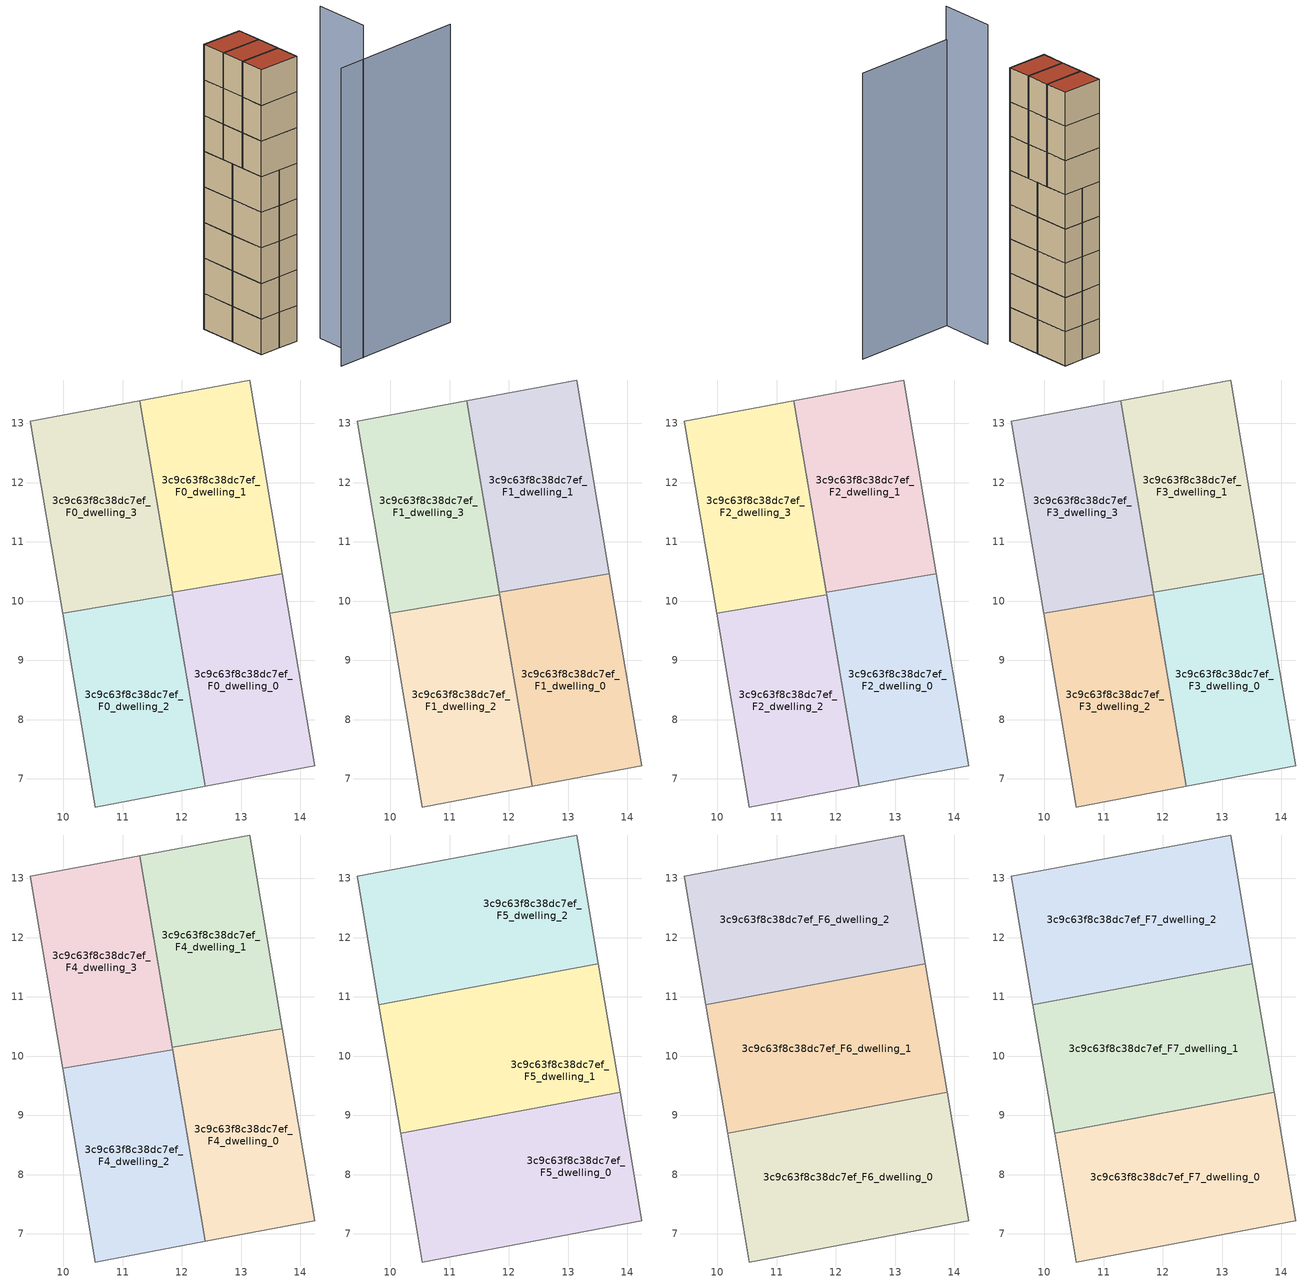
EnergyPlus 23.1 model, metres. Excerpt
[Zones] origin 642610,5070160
3c9c63f8c38dc7ef_F0_dwelling_0
 floor ground (EU_floor_Construction): 14.24,7.22 13.69,10.46 11.84,10.15 12.39,6.88 z0
 wall adiabatic (EU_wall_Construction): 13.69,10.46 14.24,7.22 12.39,6.88 11.84,10.15 z0:3
 wall to 3c9c63f8c38dc7ef_F0_dwelling_1 (EU_wall_Construction): 11.84,10.15 13.69,10.46 z0:3
3c9c63f8c38dc7ef_F0_dwelling_1
 floor ground (EU_floor_Construction): 13.69,10.46 13.14,13.73 11.29,13.38 11.84,10.15 z0
 wall adiabatic (EU_wall_Construction): 11.84,10.15 11.29,13.38 13.14,13.73 13.69,10.46 z0:3
3c9c63f8c38dc7ef_F0_dwelling_2
 floor ground (EU_floor_Construction): 12.39,6.88 11.84,10.11 9.98,9.8 10.54,6.53 z0
 wall adiabatic (EU_wall_Construction): 11.84,10.11 12.39,6.88 10.54,6.53 9.98,9.8 z0:3
 wall to 3c9c63f8c38dc7ef_F0_dwelling_3 (EU_wall_Construction): 9.98,9.8 11.84,10.11 z0:3
3c9c63f8c38dc7ef_F0_dwelling_3
 floor ground (EU_floor_Construction): 11.84,10.11 11.29,13.38 9.44,13.03 9.98,9.8 z0
 wall adiabatic (EU_wall_Construction): 9.98,9.8 9.44,13.03 11.29,13.38 11.84,10.11 z0:3
3c9c63f8c38dc7ef_F1_dwelling_0
 floor to 3c9c63f8c38dc7ef_F0_dwelling_0 (EU_floor_Construction): 14.24,7.22 13.69,10.46 11.84,10.15 12.39,6.88 z3
 wall adiabatic (EU_wall_Construction): 13.69,10.46 14.24,7.22 12.39,6.88 11.84,10.15 z3:6
 wall to 3c9c63f8c38dc7ef_F1_dwelling_1 (EU_wall_Construction): 11.84,10.15 13.69,10.46 z3:6
3c9c63f8c38dc7ef_F1_dwelling_1
 floor to 3c9c63f8c38dc7ef_F0_dwelling_1 (EU_floor_Construction): 13.69,10.46 13.14,13.73 11.29,13.38 11.84,10.15 z3
 wall adiabatic (EU_wall_Construction): 11.84,10.15 11.29,13.38 13.14,13.73 13.69,10.46 z3:6
3c9c63f8c38dc7ef_F1_dwelling_2
 floor to 3c9c63f8c38dc7ef_F0_dwelling_2 (EU_floor_Construction): 12.39,6.88 11.84,10.11 9.98,9.8 10.54,6.53 z3
 wall adiabatic (EU_wall_Construction): 11.84,10.11 12.39,6.88 10.54,6.53 9.98,9.8 z3:6
 wall to 3c9c63f8c38dc7ef_F1_dwelling_3 (EU_wall_Construction): 9.98,9.8 11.84,10.11 z3:6
3c9c63f8c38dc7ef_F1_dwelling_3
 floor to 3c9c63f8c38dc7ef_F0_dwelling_3 (EU_floor_Construction): 11.84,10.11 11.29,13.38 9.44,13.03 9.98,9.8 z3
 wall adiabatic (EU_wall_Construction): 9.98,9.8 9.44,13.03 11.29,13.38 11.84,10.11 z3:6
3c9c63f8c38dc7ef_F2_dwelling_0
 floor to 3c9c63f8c38dc7ef_F1_dwelling_0 (EU_floor_Construction): 14.24,7.22 13.69,10.46 11.84,10.15 12.39,6.88 z6
 wall adiabatic (EU_wall_Construction): 13.69,10.46 14.24,7.22 12.39,6.88 11.84,10.15 z6:9
 wall to 3c9c63f8c38dc7ef_F2_dwelling_1 (EU_wall_Construction): 11.84,10.15 13.69,10.46 z6:9
3c9c63f8c38dc7ef_F2_dwelling_1
 floor to 3c9c63f8c38dc7ef_F1_dwelling_1 (EU_floor_Construction): 13.69,10.46 13.14,13.73 11.29,13.38 11.84,10.15 z6
 wall adiabatic (EU_wall_Construction): 11.84,10.15 11.29,13.38 13.14,13.73 13.69,10.46 z6:9
3c9c63f8c38dc7ef_F2_dwelling_2
 floor to 3c9c63f8c38dc7ef_F1_dwelling_2 (EU_floor_Construction): 12.39,6.88 11.84,10.11 9.98,9.8 10.54,6.53 z6
 wall adiabatic (EU_wall_Construction): 11.84,10.11 12.39,6.88 10.54,6.53 9.98,9.8 z6:9
 wall to 3c9c63f8c38dc7ef_F2_dwelling_3 (EU_wall_Construction): 9.98,9.8 11.84,10.11 z6:9
3c9c63f8c38dc7ef_F2_dwelling_3
 floor to 3c9c63f8c38dc7ef_F1_dwelling_3 (EU_floor_Construction): 11.84,10.11 11.29,13.38 9.44,13.03 9.98,9.8 z6
 wall adiabatic (EU_wall_Construction): 9.98,9.8 9.44,13.03 11.29,13.38 11.84,10.11 z6:9
3c9c63f8c38dc7ef_F3_dwelling_0
 floor to 3c9c63f8c38dc7ef_F2_dwelling_0 (EU_floor_Construction): 14.24,7.22 13.69,10.46 11.84,10.15 12.39,6.88 z9
 wall adiabatic (EU_wall_Construction): 13.69,10.46 14.24,7.22 12.39,6.88 11.84,10.15 z9:12
 wall to 3c9c63f8c38dc7ef_F3_dwelling_1 (EU_wall_Construction): 11.84,10.15 13.69,10.46 z9:12
3c9c63f8c38dc7ef_F3_dwelling_1
 floor to 3c9c63f8c38dc7ef_F2_dwelling_1 (EU_floor_Construction): 13.69,10.46 13.14,13.73 11.29,13.38 11.84,10.15 z9
 wall adiabatic (EU_wall_Construction): 11.84,10.15 11.29,13.38 13.14,13.73 13.69,10.46 z9:12
3c9c63f8c38dc7ef_F3_dwelling_2
 floor to 3c9c63f8c38dc7ef_F2_dwelling_2 (EU_floor_Construction): 12.39,6.88 11.84,10.11 9.98,9.8 10.54,6.53 z9
 wall adiabatic (EU_wall_Construction): 11.84,10.11 12.39,6.88 10.54,6.53 9.98,9.8 z9:12
 wall to 3c9c63f8c38dc7ef_F3_dwelling_3 (EU_wall_Construction): 9.98,9.8 11.84,10.11 z9:12
3c9c63f8c38dc7ef_F3_dwelling_3
 floor to 3c9c63f8c38dc7ef_F2_dwelling_3 (EU_floor_Construction): 11.84,10.11 11.29,13.38 9.44,13.03 9.98,9.8 z9
 wall adiabatic (EU_wall_Construction): 9.98,9.8 9.44,13.03 11.29,13.38 11.84,10.11 z9:12
3c9c63f8c38dc7ef_F4_dwelling_0
 floor to 3c9c63f8c38dc7ef_F3_dwelling_0 (EU_floor_Construction): 14.24,7.22 13.69,10.46 11.84,10.15 12.39,6.88 z12
 wall adiabatic (EU_wall_Construction): 13.69,10.46 14.24,7.22 12.39,6.88 11.84,10.15 z12:15
 wall to 3c9c63f8c38dc7ef_F4_dwelling_1 (EU_wall_Construction): 11.84,10.15 13.69,10.46 z12:15
3c9c63f8c38dc7ef_F4_dwelling_1
 floor to 3c9c63f8c38dc7ef_F3_dwelling_1 (EU_floor_Construction): 13.69,10.46 13.14,13.73 11.29,13.38 11.84,10.15 z12
 wall adiabatic (EU_wall_Construction): 11.84,10.15 11.29,13.38 13.14,13.73 13.69,10.46 z12:15
3c9c63f8c38dc7ef_F4_dwelling_2
 floor to 3c9c63f8c38dc7ef_F3_dwelling_2 (EU_floor_Construction): 12.39,6.88 11.84,10.11 9.98,9.8 10.54,6.53 z12
 wall adiabatic (EU_wall_Construction): 11.84,10.11 12.39,6.88 10.54,6.53 9.98,9.8 z12:15
 wall to 3c9c63f8c38dc7ef_F4_dwelling_3 (EU_wall_Construction): 9.98,9.8 11.84,10.11 z12:15
3c9c63f8c38dc7ef_F4_dwelling_3
 floor to 3c9c63f8c38dc7ef_F3_dwelling_3 (EU_floor_Construction): 11.84,10.11 11.29,13.38 9.44,13.03 9.98,9.8 z12
 wall adiabatic (EU_wall_Construction): 9.98,9.8 9.44,13.03 11.29,13.38 11.84,10.11 z12:15
3c9c63f8c38dc7ef_F5_dwelling_0
 floor to 3c9c63f8c38dc7ef_F4_dwelling_0 (EU_floor_Construction): 14.24,7.22 13.87,9.39 12.02,9.04 12.39,6.88 z15
 floor to 3c9c63f8c38dc7ef_F4_dwelling_2 (EU_floor_Construction): 12.39,6.88 12.02,9.04 10.17,8.69 10.54,6.53 z15
 wall adiabatic (EU_wall_Construction): 13.88,9.39 14.24,7.22 10.54,6.53 10.17,8.69 z15:18
 wall to 3c9c63f8c38dc7ef_F5_dwelling_1 (EU_wall_Construction): 10.17,8.69 13.88,9.39 z15:18
3c9c63f8c38dc7ef_F5_dwelling_1
 floor to 3c9c63f8c38dc7ef_F4_dwelling_3 (EU_floor_Construction): 11.84,10.11 11.66,11.21 9.81,10.86 9.99,9.8 z15
 floor to 3c9c63f8c38dc7ef_F4_dwelling_0 (EU_floor_Construction): 13.87,9.39 13.69,10.46 11.84,10.15 12.02,9.04 z15
 floor to 3c9c63f8c38dc7ef_F4_dwelling_1 (EU_floor_Construction): 13.69,10.46 13.51,11.56 11.66,11.21 11.84,10.15 z15
 floor to 3c9c63f8c38dc7ef_F4_dwelling_2 (EU_floor_Construction): 12.02,9.04 11.84,10.11 9.99,9.8 10.17,8.69 z15
 wall adiabatic (EU_wall_Construction): 10.17,8.69 9.81,10.86 13.51,11.56 13.88,9.39 z15:18
3c9c63f8c38dc7ef_F5_dwelling_2
 floor to 3c9c63f8c38dc7ef_F4_dwelling_1 (EU_floor_Construction): 13.51,11.56 13.14,13.73 11.29,13.38 11.66,11.21 z15
 floor to 3c9c63f8c38dc7ef_F4_dwelling_3 (EU_floor_Construction): 11.66,11.21 11.29,13.38 9.44,13.03 9.81,10.86 z15
 wall adiabatic (EU_wall_Construction): 13.51,11.56 9.81,10.86 9.44,13.03 13.14,13.73 13.51,11.56 z15:18
3c9c63f8c38dc7ef_F6_dwelling_0
 floor to 3c9c63f8c38dc7ef_F5_dwelling_0 (EU_floor_Construction): 14.24,7.22 13.88,9.39 10.17,8.69 10.54,6.53 z18
 wall adiabatic (EU_wall_Construction): 13.88,9.39 14.24,7.22 10.54,6.53 10.17,8.69 z18:21
 wall to 3c9c63f8c38dc7ef_F6_dwelling_1 (EU_wall_Construction): 10.17,8.69 13.88,9.39 z18:21
3c9c63f8c38dc7ef_F6_dwelling_1
 floor to 3c9c63f8c38dc7ef_F5_dwelling_1 (EU_floor_Construction): 13.88,9.39 13.51,11.56 9.81,10.86 10.17,8.69 z18
 wall adiabatic (EU_wall_Construction): 10.17,8.69 9.81,10.86 13.51,11.56 13.88,9.39 z18:21
3c9c63f8c38dc7ef_F6_dwelling_2
 floor to 3c9c63f8c38dc7ef_F5_dwelling_2 (EU_floor_Construction): 13.51,11.56 13.14,13.73 9.44,13.03 9.81,10.86 z18
 wall adiabatic (EU_wall_Construction): 13.51,11.56 9.81,10.86 9.44,13.03 13.14,13.73 13.51,11.56 z18:21
3c9c63f8c38dc7ef_F7_dwelling_0
 floor to 3c9c63f8c38dc7ef_F6_dwelling_0 (EU_floor_Construction): 14.24,7.22 13.88,9.39 10.17,8.69 10.54,6.53 z21
 wall adiabatic (EU_wall_Construction): 13.88,9.39 14.24,7.22 10.54,6.53 10.17,8.69 z21:24
 wall to 3c9c63f8c38dc7ef_F7_dwelling_1 (EU_wall_Construction): 10.17,8.69 13.88,9.39 z21:24
 roof outside (EU_roof_Construction): 13.88,9.39 14.24,7.22 10.54,6.53 10.17,8.69 z24
3c9c63f8c38dc7ef_F7_dwelling_1
 floor to 3c9c63f8c38dc7ef_F6_dwelling_1 (EU_floor_Construction): 13.88,9.39 13.51,11.56 9.81,10.86 10.17,8.69 z21
 wall adiabatic (EU_wall_Construction): 10.17,8.69 9.81,10.86 13.51,11.56 13.88,9.39 z21:24
 roof outside (EU_roof_Construction): 13.51,11.56 13.88,9.39 10.17,8.69 9.81,10.86 z24
3c9c63f8c38dc7ef_F7_dwelling_2
 floor to 3c9c63f8c38dc7ef_F6_dwelling_2 (EU_floor_Construction): 13.51,11.56 13.14,13.73 9.44,13.03 9.81,10.86 z21
 wall adiabatic (EU_wall_Construction): 13.51,11.56 9.81,10.86 9.44,13.03 13.14,13.73 13.51,11.56 z21:24
 roof outside (EU_roof_Construction): 13.14,13.73 13.51,11.56 9.81,10.86 9.44,13.03 z24
shading: 14.58,1.41 26.1,3.87 z0:25.1; 16.84,1.82 16.03,6.72 z0:28
[Building]
EU S2 Campaign: North Axis=0; Terrain=City; Solar Distribution=FullExterior
[Site:Location]
Lyon-Bron: Latitude=45.75; Longitude=5; Time Zone=1; Elevation=198
[SizingPeriod:WeatherFileDays]
AnnualSizingPeriod: Begin Month=1; Begin Day of Month=1; End Month=12; End Day of Month=31; Day of Week for Start Day=Monday; Use Weather File Daylight Saving Period=No; Use Weather File Rain and Snow Indicators=No
[MATERIAL]
EU_InternalMass_Material: Roughness=MediumRough; Thickness=0.1; Conductivity=1; Density=1800; Specific Heat=900; Thermal Absorptance=0.9; Solar Absorptance=0.7; Visible Absorptance=0.7
[MATERIAL:NOMASS] Roughness=MediumRough; Thermal Absorptance=0.9; Solar Absorptance=0.7; Visible Absorptance=0.7
Name | Thermal Resistance
EU_wall_NoMass | 0.776494
EU_roof_NoMass | 0.486893
EU_floor_NoMass | 0.421597
[CONSTRUCTION]
EU_wall_Construction: EU_wall_NoMass
EU_roof_Construction: EU_roof_NoMass
EU_floor_Construction: EU_floor_NoMass
EU_InternalMass_Construction: EU_InternalMass_Material
[ZONE] Type=1; Multiplier=1; Ceiling Height=autocalculate; Floor Area=autocalculate; Part of Total Floor Area=Yes
Name | Volume
3c9c63f8c38dc7ef_F0_dwelling_0; 3c9c63f8c38dc7ef_F1_dwelling_0; 3c9c63f8c38dc7ef_F2_dwelling_0; 3c9c63f8c38dc7ef_F3_dwelling_0; 3c9c63f8c38dc7ef_F4_dwelling_0 | 18.6497
3c9c63f8c38dc7ef_F5_dwelling_0; 3c9c63f8c38dc7ef_F6_dwelling_0; 3c9c63f8c38dc7ef_F7_dwelling_0 | 24.8577
3c9c63f8c38dc7ef_F0_dwelling_1; 3c9c63f8c38dc7ef_F1_dwelling_1; 3c9c63f8c38dc7ef_F2_dwelling_1; 3c9c63f8c38dc7ef_F3_dwelling_1; 3c9c63f8c38dc7ef_F4_dwelling_1 | 18.6504
3c9c63f8c38dc7ef_F5_dwelling_1; 3c9c63f8c38dc7ef_F6_dwelling_1; 3c9c63f8c38dc7ef_F7_dwelling_1 | 24.865
3c9c63f8c38dc7ef_F0_dwelling_2; 3c9c63f8c38dc7ef_F1_dwelling_2; 3c9c63f8c38dc7ef_F2_dwelling_2; 3c9c63f8c38dc7ef_F3_dwelling_2; 3c9c63f8c38dc7ef_F4_dwelling_2 | 18.6453
3c9c63f8c38dc7ef_F5_dwelling_2; 3c9c63f8c38dc7ef_F6_dwelling_2; 3c9c63f8c38dc7ef_F7_dwelling_2 | 24.8591
3c9c63f8c38dc7ef_F0_dwelling_3; 3c9c63f8c38dc7ef_F1_dwelling_3; 3c9c63f8c38dc7ef_F2_dwelling_3; 3c9c63f8c38dc7ef_F3_dwelling_3; 3c9c63f8c38dc7ef_F4_dwelling_3 | 18.6467
[INTERNALMASS] Construction=EU_InternalMass_Construction
Name | Zone or ZoneList | Surface Area
3c9c63f8c38dc7ef_F0_dwelling_0_EU_InternalMass | 3c9c63f8c38dc7ef_F0_dwelling_0 | 6.21691
3c9c63f8c38dc7ef_F0_dwelling_1_EU_InternalMass | 3c9c63f8c38dc7ef_F0_dwelling_1 | 6.21658
3c9c63f8c38dc7ef_F0_dwelling_2_EU_InternalMass | 3c9c63f8c38dc7ef_F0_dwelling_2 | 6.21512
3c9c63f8c38dc7ef_F0_dwelling_3_EU_InternalMass | 3c9c63f8c38dc7ef_F0_dwelling_3 | 6.21512
3c9c63f8c38dc7ef_F1_dwelling_0_EU_InternalMass | 3c9c63f8c38dc7ef_F1_dwelling_0 | 6.21691
3c9c63f8c38dc7ef_F1_dwelling_1_EU_InternalMass | 3c9c63f8c38dc7ef_F1_dwelling_1 | 6.21658
3c9c63f8c38dc7ef_F1_dwelling_2_EU_InternalMass | 3c9c63f8c38dc7ef_F1_dwelling_2 | 6.21512
3c9c63f8c38dc7ef_F1_dwelling_3_EU_InternalMass | 3c9c63f8c38dc7ef_F1_dwelling_3 | 6.21512
3c9c63f8c38dc7ef_F2_dwelling_0_EU_InternalMass | 3c9c63f8c38dc7ef_F2_dwelling_0 | 6.21691
3c9c63f8c38dc7ef_F2_dwelling_1_EU_InternalMass | 3c9c63f8c38dc7ef_F2_dwelling_1 | 6.21658
3c9c63f8c38dc7ef_F2_dwelling_2_EU_InternalMass | 3c9c63f8c38dc7ef_F2_dwelling_2 | 6.21512
3c9c63f8c38dc7ef_F2_dwelling_3_EU_InternalMass | 3c9c63f8c38dc7ef_F2_dwelling_3 | 6.21512
3c9c63f8c38dc7ef_F3_dwelling_0_EU_InternalMass | 3c9c63f8c38dc7ef_F3_dwelling_0 | 6.21691
3c9c63f8c38dc7ef_F3_dwelling_1_EU_InternalMass | 3c9c63f8c38dc7ef_F3_dwelling_1 | 6.21658
3c9c63f8c38dc7ef_F3_dwelling_2_EU_InternalMass | 3c9c63f8c38dc7ef_F3_dwelling_2 | 6.21512
3c9c63f8c38dc7ef_F3_dwelling_3_EU_InternalMass | 3c9c63f8c38dc7ef_F3_dwelling_3 | 6.21512
3c9c63f8c38dc7ef_F4_dwelling_0_EU_InternalMass | 3c9c63f8c38dc7ef_F4_dwelling_0 | 6.21691
3c9c63f8c38dc7ef_F4_dwelling_1_EU_InternalMass | 3c9c63f8c38dc7ef_F4_dwelling_1 | 6.21658
3c9c63f8c38dc7ef_F4_dwelling_2_EU_InternalMass | 3c9c63f8c38dc7ef_F4_dwelling_2 | 6.21512
3c9c63f8c38dc7ef_F4_dwelling_3_EU_InternalMass | 3c9c63f8c38dc7ef_F4_dwelling_3 | 6.21512
3c9c63f8c38dc7ef_F5_dwelling_0_EU_InternalMass | 3c9c63f8c38dc7ef_F5_dwelling_0 | 8.28597
3c9c63f8c38dc7ef_F5_dwelling_1_EU_InternalMass | 3c9c63f8c38dc7ef_F5_dwelling_1 | 8.28834
3c9c63f8c38dc7ef_F5_dwelling_2_EU_InternalMass | 3c9c63f8c38dc7ef_F5_dwelling_2 | 8.28597
3c9c63f8c38dc7ef_F6_dwelling_0_EU_InternalMass | 3c9c63f8c38dc7ef_F6_dwelling_0 | 8.28597
3c9c63f8c38dc7ef_F6_dwelling_1_EU_InternalMass | 3c9c63f8c38dc7ef_F6_dwelling_1 | 8.28834
3c9c63f8c38dc7ef_F6_dwelling_2_EU_InternalMass | 3c9c63f8c38dc7ef_F6_dwelling_2 | 8.28597
3c9c63f8c38dc7ef_F7_dwelling_0_EU_InternalMass | 3c9c63f8c38dc7ef_F7_dwelling_0 | 8.28597
3c9c63f8c38dc7ef_F7_dwelling_1_EU_InternalMass | 3c9c63f8c38dc7ef_F7_dwelling_1 | 8.28834
3c9c63f8c38dc7ef_F7_dwelling_2_EU_InternalMass | 3c9c63f8c38dc7ef_F7_dwelling_2 | 8.28597
[OTHEREQUIPMENT] Fuel Type=Electricity; Design Level Calculation Method=Watts/Area; Power per Zone Floor Area=1; Fraction Latent=0; Fraction Radiant=0; Fraction Lost=0; Carbon Dioxide Generation Rate=0; EndUse Subcategory=EU_Step8_InternalGains
Name | Zone or ZoneList or Space or SpaceList | Schedule
EU_Step8_InternalGain_3c9c63f8c38dc7ef_F0_dwelling_0_f000 | 3c9c63f8c38dc7ef_F0_dwelling_0 | EU_Step8_GainSchedule_3c9c63f8c38dc7ef_F0_dwelling_0_f000
EU_Step8_InternalGain_3c9c63f8c38dc7ef_F0_dwelling_1_f000 | 3c9c63f8c38dc7ef_F0_dwelling_1 | EU_Step8_GainSchedule_3c9c63f8c38dc7ef_F0_dwelling_1_f000
EU_Step8_InternalGain_3c9c63f8c38dc7ef_F0_dwelling_2_f000 | 3c9c63f8c38dc7ef_F0_dwelling_2 | EU_Step8_GainSchedule_3c9c63f8c38dc7ef_F0_dwelling_2_f000
EU_Step8_InternalGain_3c9c63f8c38dc7ef_F0_dwelling_3_f000 | 3c9c63f8c38dc7ef_F0_dwelling_3 | EU_Step8_GainSchedule_3c9c63f8c38dc7ef_F0_dwelling_3_f000
EU_Step8_InternalGain_3c9c63f8c38dc7ef_F1_dwelling_0_f000 | 3c9c63f8c38dc7ef_F1_dwelling_0 | EU_Step8_GainSchedule_3c9c63f8c38dc7ef_F1_dwelling_0_f000
EU_Step8_InternalGain_3c9c63f8c38dc7ef_F1_dwelling_1_f000 | 3c9c63f8c38dc7ef_F1_dwelling_1 | EU_Step8_GainSchedule_3c9c63f8c38dc7ef_F1_dwelling_1_f000
EU_Step8_InternalGain_3c9c63f8c38dc7ef_F1_dwelling_2_f000 | 3c9c63f8c38dc7ef_F1_dwelling_2 | EU_Step8_GainSchedule_3c9c63f8c38dc7ef_F1_dwelling_2_f000
EU_Step8_InternalGain_3c9c63f8c38dc7ef_F1_dwelling_3_f000 | 3c9c63f8c38dc7ef_F1_dwelling_3 | EU_Step8_GainSchedule_3c9c63f8c38dc7ef_F1_dwelling_3_f000
EU_Step8_InternalGain_3c9c63f8c38dc7ef_F2_dwelling_0_f000 | 3c9c63f8c38dc7ef_F2_dwelling_0 | EU_Step8_GainSchedule_3c9c63f8c38dc7ef_F2_dwelling_0_f000
EU_Step8_InternalGain_3c9c63f8c38dc7ef_F2_dwelling_1_f000 | 3c9c63f8c38dc7ef_F2_dwelling_1 | EU_Step8_GainSchedule_3c9c63f8c38dc7ef_F2_dwelling_1_f000
EU_Step8_InternalGain_3c9c63f8c38dc7ef_F2_dwelling_2_f000 | 3c9c63f8c38dc7ef_F2_dwelling_2 | EU_Step8_GainSchedule_3c9c63f8c38dc7ef_F2_dwelling_2_f000
EU_Step8_InternalGain_3c9c63f8c38dc7ef_F2_dwelling_3_f000 | 3c9c63f8c38dc7ef_F2_dwelling_3 | EU_Step8_GainSchedule_3c9c63f8c38dc7ef_F2_dwelling_3_f000
EU_Step8_InternalGain_3c9c63f8c38dc7ef_F3_dwelling_0_f000 | 3c9c63f8c38dc7ef_F3_dwelling_0 | EU_Step8_GainSchedule_3c9c63f8c38dc7ef_F3_dwelling_0_f000
EU_Step8_InternalGain_3c9c63f8c38dc7ef_F3_dwelling_1_f000 | 3c9c63f8c38dc7ef_F3_dwelling_1 | EU_Step8_GainSchedule_3c9c63f8c38dc7ef_F3_dwelling_1_f000
EU_Step8_InternalGain_3c9c63f8c38dc7ef_F3_dwelling_2_f000 | 3c9c63f8c38dc7ef_F3_dwelling_2 | EU_Step8_GainSchedule_3c9c63f8c38dc7ef_F3_dwelling_2_f000
EU_Step8_InternalGain_3c9c63f8c38dc7ef_F3_dwelling_3_f000 | 3c9c63f8c38dc7ef_F3_dwelling_3 | EU_Step8_GainSchedule_3c9c63f8c38dc7ef_F3_dwelling_3_f000
EU_Step8_InternalGain_3c9c63f8c38dc7ef_F4_dwelling_0_f000 | 3c9c63f8c38dc7ef_F4_dwelling_0 | EU_Step8_GainSchedule_3c9c63f8c38dc7ef_F4_dwelling_0_f000
EU_Step8_InternalGain_3c9c63f8c38dc7ef_F4_dwelling_1_f000 | 3c9c63f8c38dc7ef_F4_dwelling_1 | EU_Step8_GainSchedule_3c9c63f8c38dc7ef_F4_dwelling_1_f000
EU_Step8_InternalGain_3c9c63f8c38dc7ef_F4_dwelling_2_f000 | 3c9c63f8c38dc7ef_F4_dwelling_2 | EU_Step8_GainSchedule_3c9c63f8c38dc7ef_F4_dwelling_2_f000
EU_Step8_InternalGain_3c9c63f8c38dc7ef_F4_dwelling_3_f000 | 3c9c63f8c38dc7ef_F4_dwelling_3 | EU_Step8_GainSchedule_3c9c63f8c38dc7ef_F4_dwelling_3_f000
EU_Step8_InternalGain_3c9c63f8c38dc7ef_F5_dwelling_0_f000 | 3c9c63f8c38dc7ef_F5_dwelling_0 | EU_Step8_GainSchedule_3c9c63f8c38dc7ef_F5_dwelling_0_f000
EU_Step8_InternalGain_3c9c63f8c38dc7ef_F5_dwelling_1_f000 | 3c9c63f8c38dc7ef_F5_dwelling_1 | EU_Step8_GainSchedule_3c9c63f8c38dc7ef_F5_dwelling_1_f000
EU_Step8_InternalGain_3c9c63f8c38dc7ef_F5_dwelling_2_f000 | 3c9c63f8c38dc7ef_F5_dwelling_2 | EU_Step8_GainSchedule_3c9c63f8c38dc7ef_F5_dwelling_2_f000
EU_Step8_InternalGain_3c9c63f8c38dc7ef_F6_dwelling_0_f000 | 3c9c63f8c38dc7ef_F6_dwelling_0 | EU_Step8_GainSchedule_3c9c63f8c38dc7ef_F6_dwelling_0_f000
EU_Step8_InternalGain_3c9c63f8c38dc7ef_F6_dwelling_1_f000 | 3c9c63f8c38dc7ef_F6_dwelling_1 | EU_Step8_GainSchedule_3c9c63f8c38dc7ef_F6_dwelling_1_f000
EU_Step8_InternalGain_3c9c63f8c38dc7ef_F6_dwelling_2_f000 | 3c9c63f8c38dc7ef_F6_dwelling_2 | EU_Step8_GainSchedule_3c9c63f8c38dc7ef_F6_dwelling_2_f000
EU_Step8_InternalGain_3c9c63f8c38dc7ef_F7_dwelling_0_f000 | 3c9c63f8c38dc7ef_F7_dwelling_0 | EU_Step8_GainSchedule_3c9c63f8c38dc7ef_F7_dwelling_0_f000
EU_Step8_InternalGain_3c9c63f8c38dc7ef_F7_dwelling_1_f000 | 3c9c63f8c38dc7ef_F7_dwelling_1 | EU_Step8_GainSchedule_3c9c63f8c38dc7ef_F7_dwelling_1_f000
EU_Step8_InternalGain_3c9c63f8c38dc7ef_F7_dwelling_2_f000 | 3c9c63f8c38dc7ef_F7_dwelling_2 | EU_Step8_GainSchedule_3c9c63f8c38dc7ef_F7_dwelling_2_f000
[ZONEVENTILATION:DESIGNFLOWRATE] Schedule=EU_AlwaysOn; Design Flow Rate Calculation Method=AirChanges/Hour; Air Changes per Hour=0.693814; Ventilation Type=Natural; Fan Pressure Rise=0; Fan Total Efficiency=1; Constant Term Coefficient=1; Temperature Term Coefficient=0; Velocity Term Coefficient=0; Velocity Squared Term Coefficient=0; Minimum Indoor Temperature=-100; Maximum Indoor Temperature=100; Delta Temperature=-100; Minimum Outdoor Temperature=-100; Maximum Outdoor Temperature=100; Maximum Wind Speed=40
Name | Zone or ZoneList or Space or SpaceList
EU_ConstantAir_3c9c63f8c38dc7ef_F0_dwelling_0 | 3c9c63f8c38dc7ef_F0_dwelling_0
EU_ConstantAir_3c9c63f8c38dc7ef_F0_dwelling_1 | 3c9c63f8c38dc7ef_F0_dwelling_1
EU_ConstantAir_3c9c63f8c38dc7ef_F0_dwelling_2 | 3c9c63f8c38dc7ef_F0_dwelling_2
EU_ConstantAir_3c9c63f8c38dc7ef_F0_dwelling_3 | 3c9c63f8c38dc7ef_F0_dwelling_3
EU_ConstantAir_3c9c63f8c38dc7ef_F1_dwelling_0 | 3c9c63f8c38dc7ef_F1_dwelling_0
EU_ConstantAir_3c9c63f8c38dc7ef_F1_dwelling_1 | 3c9c63f8c38dc7ef_F1_dwelling_1
EU_ConstantAir_3c9c63f8c38dc7ef_F1_dwelling_2 | 3c9c63f8c38dc7ef_F1_dwelling_2
EU_ConstantAir_3c9c63f8c38dc7ef_F1_dwelling_3 | 3c9c63f8c38dc7ef_F1_dwelling_3
EU_ConstantAir_3c9c63f8c38dc7ef_F2_dwelling_0 | 3c9c63f8c38dc7ef_F2_dwelling_0
EU_ConstantAir_3c9c63f8c38dc7ef_F2_dwelling_1 | 3c9c63f8c38dc7ef_F2_dwelling_1
EU_ConstantAir_3c9c63f8c38dc7ef_F2_dwelling_2 | 3c9c63f8c38dc7ef_F2_dwelling_2
EU_ConstantAir_3c9c63f8c38dc7ef_F2_dwelling_3 | 3c9c63f8c38dc7ef_F2_dwelling_3
EU_ConstantAir_3c9c63f8c38dc7ef_F3_dwelling_0 | 3c9c63f8c38dc7ef_F3_dwelling_0
EU_ConstantAir_3c9c63f8c38dc7ef_F3_dwelling_1 | 3c9c63f8c38dc7ef_F3_dwelling_1
EU_ConstantAir_3c9c63f8c38dc7ef_F3_dwelling_2 | 3c9c63f8c38dc7ef_F3_dwelling_2
EU_ConstantAir_3c9c63f8c38dc7ef_F3_dwelling_3 | 3c9c63f8c38dc7ef_F3_dwelling_3
EU_ConstantAir_3c9c63f8c38dc7ef_F4_dwelling_0 | 3c9c63f8c38dc7ef_F4_dwelling_0
EU_ConstantAir_3c9c63f8c38dc7ef_F4_dwelling_1 | 3c9c63f8c38dc7ef_F4_dwelling_1
EU_ConstantAir_3c9c63f8c38dc7ef_F4_dwelling_2 | 3c9c63f8c38dc7ef_F4_dwelling_2
EU_ConstantAir_3c9c63f8c38dc7ef_F4_dwelling_3 | 3c9c63f8c38dc7ef_F4_dwelling_3
EU_ConstantAir_3c9c63f8c38dc7ef_F5_dwelling_0 | 3c9c63f8c38dc7ef_F5_dwelling_0
EU_ConstantAir_3c9c63f8c38dc7ef_F5_dwelling_1 | 3c9c63f8c38dc7ef_F5_dwelling_1
EU_ConstantAir_3c9c63f8c38dc7ef_F5_dwelling_2 | 3c9c63f8c38dc7ef_F5_dwelling_2
EU_ConstantAir_3c9c63f8c38dc7ef_F6_dwelling_0 | 3c9c63f8c38dc7ef_F6_dwelling_0
EU_ConstantAir_3c9c63f8c38dc7ef_F6_dwelling_1 | 3c9c63f8c38dc7ef_F6_dwelling_1
EU_ConstantAir_3c9c63f8c38dc7ef_F6_dwelling_2 | 3c9c63f8c38dc7ef_F6_dwelling_2
EU_ConstantAir_3c9c63f8c38dc7ef_F7_dwelling_0 | 3c9c63f8c38dc7ef_F7_dwelling_0
EU_ConstantAir_3c9c63f8c38dc7ef_F7_dwelling_1 | 3c9c63f8c38dc7ef_F7_dwelling_1
EU_ConstantAir_3c9c63f8c38dc7ef_F7_dwelling_2 | 3c9c63f8c38dc7ef_F7_dwelling_2
[HVACTEMPLATE:THERMOSTAT] Constant Heating Setpoint=20; Constant Cooling Setpoint=50
EU_HeatOnly_3c9c63f8c38dc7ef_F0_dwelling_0; EU_HeatOnly_3c9c63f8c38dc7ef_F0_dwelling_1; EU_HeatOnly_3c9c63f8c38dc7ef_F0_dwelling_2; EU_HeatOnly_3c9c63f8c38dc7ef_F0_dwelling_3; EU_HeatOnly_3c9c63f8c38dc7ef_F1_dwelling_0; EU_HeatOnly_3c9c63f8c38dc7ef_F1_dwelling_1; EU_HeatOnly_3c9c63f8c38dc7ef_F1_dwelling_2; EU_HeatOnly_3c9c63f8c38dc7ef_F1_dwelling_3; EU_HeatOnly_3c9c63f8c38dc7ef_F2_dwelling_0; EU_HeatOnly_3c9c63f8c38dc7ef_F2_dwelling_1; EU_HeatOnly_3c9c63f8c38dc7ef_F2_dwelling_2; EU_HeatOnly_3c9c63f8c38dc7ef_F2_dwelling_3; EU_HeatOnly_3c9c63f8c38dc7ef_F3_dwelling_0; EU_HeatOnly_3c9c63f8c38dc7ef_F3_dwelling_1; EU_HeatOnly_3c9c63f8c38dc7ef_F3_dwelling_2; EU_HeatOnly_3c9c63f8c38dc7ef_F3_dwelling_3; EU_HeatOnly_3c9c63f8c38dc7ef_F4_dwelling_0; EU_HeatOnly_3c9c63f8c38dc7ef_F4_dwelling_1; EU_HeatOnly_3c9c63f8c38dc7ef_F4_dwelling_2; EU_HeatOnly_3c9c63f8c38dc7ef_F4_dwelling_3; EU_HeatOnly_3c9c63f8c38dc7ef_F5_dwelling_0; EU_HeatOnly_3c9c63f8c38dc7ef_F5_dwelling_1; EU_HeatOnly_3c9c63f8c38dc7ef_F5_dwelling_2; EU_HeatOnly_3c9c63f8c38dc7ef_F6_dwelling_0; EU_HeatOnly_3c9c63f8c38dc7ef_F6_dwelling_1; EU_HeatOnly_3c9c63f8c38dc7ef_F6_dwelling_2; EU_HeatOnly_3c9c63f8c38dc7ef_F7_dwelling_0; EU_HeatOnly_3c9c63f8c38dc7ef_F7_dwelling_1; EU_HeatOnly_3c9c63f8c38dc7ef_F7_dwelling_2
[HVACTEMPLATE:ZONE:IDEALLOADSAIRSYSTEM] System Availability Schedule=EU_AlwaysOn; Maximum Heating Supply Air Temperature=50; Minimum Cooling Supply Air Temperature=13; Maximum Heating Supply Air Humidity Ratio=0.0156; Minimum Cooling Supply Air Humidity Ratio=0.0077; Heating Limit=NoLimit; Cooling Limit=NoLimit; Heating Availability Schedule=EU_AlwaysOn; Cooling Availability Schedule=EU_CoolingOff; Dehumidification Control Type=ConstantSensibleHeatRatio; Cooling Sensible Heat Ratio=0.7; Dehumidification Setpoint=60; Humidification Control Type=None; Humidification Setpoint=30; Outdoor Air Method=None; Outdoor Air Flow Rate per Person=0.00944; Outdoor Air Flow Rate per Zone Floor Area=0; Outdoor Air Flow Rate per Zone=0; Demand Controlled Ventilation Type=None; Outdoor Air Economizer Type=NoEconomizer; Heat Recovery Type=None; Sensible Heat Recovery Effectiveness=0.7; Latent Heat Recovery Effectiveness=0.65
Name | Template Thermostat
3c9c63f8c38dc7ef_F0_dwelling_0 | EU_HeatOnly_3c9c63f8c38dc7ef_F0_dwelling_0
3c9c63f8c38dc7ef_F0_dwelling_1 | EU_HeatOnly_3c9c63f8c38dc7ef_F0_dwelling_1
3c9c63f8c38dc7ef_F0_dwelling_2 | EU_HeatOnly_3c9c63f8c38dc7ef_F0_dwelling_2
3c9c63f8c38dc7ef_F0_dwelling_3 | EU_HeatOnly_3c9c63f8c38dc7ef_F0_dwelling_3
3c9c63f8c38dc7ef_F1_dwelling_0 | EU_HeatOnly_3c9c63f8c38dc7ef_F1_dwelling_0
3c9c63f8c38dc7ef_F1_dwelling_1 | EU_HeatOnly_3c9c63f8c38dc7ef_F1_dwelling_1
3c9c63f8c38dc7ef_F1_dwelling_2 | EU_HeatOnly_3c9c63f8c38dc7ef_F1_dwelling_2
3c9c63f8c38dc7ef_F1_dwelling_3 | EU_HeatOnly_3c9c63f8c38dc7ef_F1_dwelling_3
3c9c63f8c38dc7ef_F2_dwelling_0 | EU_HeatOnly_3c9c63f8c38dc7ef_F2_dwelling_0
3c9c63f8c38dc7ef_F2_dwelling_1 | EU_HeatOnly_3c9c63f8c38dc7ef_F2_dwelling_1
3c9c63f8c38dc7ef_F2_dwelling_2 | EU_HeatOnly_3c9c63f8c38dc7ef_F2_dwelling_2
3c9c63f8c38dc7ef_F2_dwelling_3 | EU_HeatOnly_3c9c63f8c38dc7ef_F2_dwelling_3
3c9c63f8c38dc7ef_F3_dwelling_0 | EU_HeatOnly_3c9c63f8c38dc7ef_F3_dwelling_0
3c9c63f8c38dc7ef_F3_dwelling_1 | EU_HeatOnly_3c9c63f8c38dc7ef_F3_dwelling_1
3c9c63f8c38dc7ef_F3_dwelling_2 | EU_HeatOnly_3c9c63f8c38dc7ef_F3_dwelling_2
3c9c63f8c38dc7ef_F3_dwelling_3 | EU_HeatOnly_3c9c63f8c38dc7ef_F3_dwelling_3
3c9c63f8c38dc7ef_F4_dwelling_0 | EU_HeatOnly_3c9c63f8c38dc7ef_F4_dwelling_0
3c9c63f8c38dc7ef_F4_dwelling_1 | EU_HeatOnly_3c9c63f8c38dc7ef_F4_dwelling_1
3c9c63f8c38dc7ef_F4_dwelling_2 | EU_HeatOnly_3c9c63f8c38dc7ef_F4_dwelling_2
3c9c63f8c38dc7ef_F4_dwelling_3 | EU_HeatOnly_3c9c63f8c38dc7ef_F4_dwelling_3
3c9c63f8c38dc7ef_F5_dwelling_0 | EU_HeatOnly_3c9c63f8c38dc7ef_F5_dwelling_0
3c9c63f8c38dc7ef_F5_dwelling_1 | EU_HeatOnly_3c9c63f8c38dc7ef_F5_dwelling_1
3c9c63f8c38dc7ef_F5_dwelling_2 | EU_HeatOnly_3c9c63f8c38dc7ef_F5_dwelling_2
3c9c63f8c38dc7ef_F6_dwelling_0 | EU_HeatOnly_3c9c63f8c38dc7ef_F6_dwelling_0
3c9c63f8c38dc7ef_F6_dwelling_1 | EU_HeatOnly_3c9c63f8c38dc7ef_F6_dwelling_1
3c9c63f8c38dc7ef_F6_dwelling_2 | EU_HeatOnly_3c9c63f8c38dc7ef_F6_dwelling_2
3c9c63f8c38dc7ef_F7_dwelling_0 | EU_HeatOnly_3c9c63f8c38dc7ef_F7_dwelling_0
3c9c63f8c38dc7ef_F7_dwelling_1 | EU_HeatOnly_3c9c63f8c38dc7ef_F7_dwelling_1
3c9c63f8c38dc7ef_F7_dwelling_2 | EU_HeatOnly_3c9c63f8c38dc7ef_F7_dwelling_2
[SIZING:ZONE] Zone Cooling Design Supply Air Temperature Input Method=SupplyAirTemperature; Zone Cooling Design Supply Air Temperature=13; Zone Heating Design Supply Air Temperature Input Method=SupplyAirTemperature; Zone Heating Design Supply Air Temperature=50; Zone Cooling Design Supply Air Humidity Ratio=0.008; Zone Heating Design Supply Air Humidity Ratio=0.008; Cooling Design Air Flow Method=DesignDay; Cooling Design Air Flow Rate=0; Cooling Minimum Air Flow per Zone Floor Area=0.000762; Cooling Minimum Air Flow=0; Cooling Minimum Air Flow Fraction=0.2; Heating Design Air Flow Method=DesignDay; Heating Design Air Flow Rate=0; Heating Maximum Air Flow per Zone Floor Area=0.002032; Heating Maximum Air Flow=0.141576; Heating Maximum Air Flow Fraction=0.3; Account for Dedicated Outdoor Air System=No; Dedicated Outdoor Air System Control Strategy=NeutralSupplyAir; Dedicated Outdoor Air Low Setpoint Temperature for Design=autosize; Dedicated Outdoor Air High Setpoint Temperature for Design=autosize; Zone Load Sizing Method=Sensible Load Only No Latent Load; Zone Latent Cooling Design Supply Air Humidity Ratio Input Method=HumidityRatioDifference; Zone Cooling Design Supply Air Humidity Ratio Difference=0.005; Zone Latent Heating Design Supply Air Humidity Ratio Input Method=HumidityRatioDifference; Zone Humidification Design Supply Air Humidity Ratio Difference=0.005
3c9c63f8c38dc7ef_F0_dwelling_0; 3c9c63f8c38dc7ef_F0_dwelling_1; 3c9c63f8c38dc7ef_F0_dwelling_2; 3c9c63f8c38dc7ef_F0_dwelling_3; 3c9c63f8c38dc7ef_F1_dwelling_0; 3c9c63f8c38dc7ef_F1_dwelling_1; 3c9c63f8c38dc7ef_F1_dwelling_2; 3c9c63f8c38dc7ef_F1_dwelling_3; 3c9c63f8c38dc7ef_F2_dwelling_0; 3c9c63f8c38dc7ef_F2_dwelling_1; 3c9c63f8c38dc7ef_F2_dwelling_2; 3c9c63f8c38dc7ef_F2_dwelling_3; 3c9c63f8c38dc7ef_F3_dwelling_0; 3c9c63f8c38dc7ef_F3_dwelling_1; 3c9c63f8c38dc7ef_F3_dwelling_2; 3c9c63f8c38dc7ef_F3_dwelling_3; 3c9c63f8c38dc7ef_F4_dwelling_0; 3c9c63f8c38dc7ef_F4_dwelling_1; 3c9c63f8c38dc7ef_F4_dwelling_2; 3c9c63f8c38dc7ef_F4_dwelling_3; 3c9c63f8c38dc7ef_F5_dwelling_0; 3c9c63f8c38dc7ef_F5_dwelling_1; 3c9c63f8c38dc7ef_F5_dwelling_2; 3c9c63f8c38dc7ef_F6_dwelling_0; 3c9c63f8c38dc7ef_F6_dwelling_1; 3c9c63f8c38dc7ef_F6_dwelling_2; 3c9c63f8c38dc7ef_F7_dwelling_0; 3c9c63f8c38dc7ef_F7_dwelling_1; 3c9c63f8c38dc7ef_F7_dwelling_2
[SCHEDULE:CONSTANT]
Name | Hourly Value
EU_AlwaysOn | 1
EU_CoolingOff | 0
[SCHEDULE:FILE] Column Number=1; Rows to Skip at Top=0; Number of Hours of Data=8760; Column Separator=Comma; Interpolate to Timestep=No; Minutes per Item=60; Adjust Schedule for Daylight Savings=Yes
Name | File
EU_Step8_GainSchedule_3c9c63f8c38dc7ef_F0_dwelling_0_f000 | ../../schedules/3c9c63f8c38dc7ef/3c9c63f8c38dc7ef_F0_dwelling_0_f000_gain.csv
EU_Step8_GainSchedule_3c9c63f8c38dc7ef_F0_dwelling_1_f000 | ../../schedules/3c9c63f8c38dc7ef/3c9c63f8c38dc7ef_F0_dwelling_1_f000_gain.csv
EU_Step8_GainSchedule_3c9c63f8c38dc7ef_F0_dwelling_2_f000 | ../../schedules/3c9c63f8c38dc7ef/3c9c63f8c38dc7ef_F0_dwelling_2_f000_gain.csv
EU_Step8_GainSchedule_3c9c63f8c38dc7ef_F0_dwelling_3_f000 | ../../schedules/3c9c63f8c38dc7ef/3c9c63f8c38dc7ef_F0_dwelling_3_f000_gain.csv
EU_Step8_GainSchedule_3c9c63f8c38dc7ef_F1_dwelling_0_f000 | ../../schedules/3c9c63f8c38dc7ef/3c9c63f8c38dc7ef_F1_dwelling_0_f000_gain.csv
EU_Step8_GainSchedule_3c9c63f8c38dc7ef_F1_dwelling_1_f000 | ../../schedules/3c9c63f8c38dc7ef/3c9c63f8c38dc7ef_F1_dwelling_1_f000_gain.csv
EU_Step8_GainSchedule_3c9c63f8c38dc7ef_F1_dwelling_2_f000 | ../../schedules/3c9c63f8c38dc7ef/3c9c63f8c38dc7ef_F1_dwelling_2_f000_gain.csv
EU_Step8_GainSchedule_3c9c63f8c38dc7ef_F1_dwelling_3_f000 | ../../schedules/3c9c63f8c38dc7ef/3c9c63f8c38dc7ef_F1_dwelling_3_f000_gain.csv
EU_Step8_GainSchedule_3c9c63f8c38dc7ef_F2_dwelling_0_f000 | ../../schedules/3c9c63f8c38dc7ef/3c9c63f8c38dc7ef_F2_dwelling_0_f000_gain.csv
EU_Step8_GainSchedule_3c9c63f8c38dc7ef_F2_dwelling_1_f000 | ../../schedules/3c9c63f8c38dc7ef/3c9c63f8c38dc7ef_F2_dwelling_1_f000_gain.csv
EU_Step8_GainSchedule_3c9c63f8c38dc7ef_F2_dwelling_2_f000 | ../../schedules/3c9c63f8c38dc7ef/3c9c63f8c38dc7ef_F2_dwelling_2_f000_gain.csv
EU_Step8_GainSchedule_3c9c63f8c38dc7ef_F2_dwelling_3_f000 | ../../schedules/3c9c63f8c38dc7ef/3c9c63f8c38dc7ef_F2_dwelling_3_f000_gain.csv
EU_Step8_GainSchedule_3c9c63f8c38dc7ef_F3_dwelling_0_f000 | ../../schedules/3c9c63f8c38dc7ef/3c9c63f8c38dc7ef_F3_dwelling_0_f000_gain.csv
EU_Step8_GainSchedule_3c9c63f8c38dc7ef_F3_dwelling_1_f000 | ../../schedules/3c9c63f8c38dc7ef/3c9c63f8c38dc7ef_F3_dwelling_1_f000_gain.csv
EU_Step8_GainSchedule_3c9c63f8c38dc7ef_F3_dwelling_2_f000 | ../../schedules/3c9c63f8c38dc7ef/3c9c63f8c38dc7ef_F3_dwelling_2_f000_gain.csv
EU_Step8_GainSchedule_3c9c63f8c38dc7ef_F3_dwelling_3_f000 | ../../schedules/3c9c63f8c38dc7ef/3c9c63f8c38dc7ef_F3_dwelling_3_f000_gain.csv
EU_Step8_GainSchedule_3c9c63f8c38dc7ef_F4_dwelling_0_f000 | ../../schedules/3c9c63f8c38dc7ef/3c9c63f8c38dc7ef_F4_dwelling_0_f000_gain.csv
EU_Step8_GainSchedule_3c9c63f8c38dc7ef_F4_dwelling_1_f000 | ../../schedules/3c9c63f8c38dc7ef/3c9c63f8c38dc7ef_F4_dwelling_1_f000_gain.csv
EU_Step8_GainSchedule_3c9c63f8c38dc7ef_F4_dwelling_2_f000 | ../../schedules/3c9c63f8c38dc7ef/3c9c63f8c38dc7ef_F4_dwelling_2_f000_gain.csv
EU_Step8_GainSchedule_3c9c63f8c38dc7ef_F4_dwelling_3_f000 | ../../schedules/3c9c63f8c38dc7ef/3c9c63f8c38dc7ef_F4_dwelling_3_f000_gain.csv
EU_Step8_GainSchedule_3c9c63f8c38dc7ef_F5_dwelling_0_f000 | ../../schedules/3c9c63f8c38dc7ef/3c9c63f8c38dc7ef_F5_dwelling_0_f000_gain.csv
EU_Step8_GainSchedule_3c9c63f8c38dc7ef_F5_dwelling_1_f000 | ../../schedules/3c9c63f8c38dc7ef/3c9c63f8c38dc7ef_F5_dwelling_1_f000_gain.csv
EU_Step8_GainSchedule_3c9c63f8c38dc7ef_F5_dwelling_2_f000 | ../../schedules/3c9c63f8c38dc7ef/3c9c63f8c38dc7ef_F5_dwelling_2_f000_gain.csv
EU_Step8_GainSchedule_3c9c63f8c38dc7ef_F6_dwelling_0_f000 | ../../schedules/3c9c63f8c38dc7ef/3c9c63f8c38dc7ef_F6_dwelling_0_f000_gain.csv
EU_Step8_GainSchedule_3c9c63f8c38dc7ef_F6_dwelling_1_f000 | ../../schedules/3c9c63f8c38dc7ef/3c9c63f8c38dc7ef_F6_dwelling_1_f000_gain.csv
EU_Step8_GainSchedule_3c9c63f8c38dc7ef_F6_dwelling_2_f000 | ../../schedules/3c9c63f8c38dc7ef/3c9c63f8c38dc7ef_F6_dwelling_2_f000_gain.csv
EU_Step8_GainSchedule_3c9c63f8c38dc7ef_F7_dwelling_0_f000 | ../../schedules/3c9c63f8c38dc7ef/3c9c63f8c38dc7ef_F7_dwelling_0_f000_gain.csv
EU_Step8_GainSchedule_3c9c63f8c38dc7ef_F7_dwelling_1_f000 | ../../schedules/3c9c63f8c38dc7ef/3c9c63f8c38dc7ef_F7_dwelling_1_f000_gain.csv
EU_Step8_GainSchedule_3c9c63f8c38dc7ef_F7_dwelling_2_f000 | ../../schedules/3c9c63f8c38dc7ef/3c9c63f8c38dc7ef_F7_dwelling_2_f000_gain.csv
